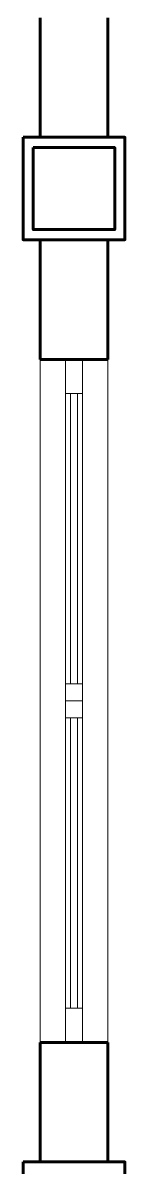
# Model space of a CAD drawing. Header units: metres. Extents: x 78 to 178, y -74 to 157.
# Drawn here: x 132.408 to 132.708, y 16.741 to 20.091 of the extents above; entities that cross this region are included whole.
import ezdxf

# ---------------------------------------------------------------- set-up
doc = ezdxf.new("R2010")
doc.units = ezdxf.units.M
for name, color, linetype, lineweight in [('envolvente', 164, 'Continuous', 60), ('Estructura', 1, 'Continuous', 60), ('ventanas', 132, 'Continuous', 9)]:
    doc.layers.add(name, color=color, linetype=linetype, lineweight=lineweight)

msp = doc.modelspace()

# ---------------------------------------------------------------- linework, layer by layer
at = {"layer": 'envolvente'}
for p, q in [((132.45784, 20.10601), (132.45784, 19.75601)), ((132.65784, 20.10601), (132.65784, 19.75601)), ((132.45784, 19.45601), (132.45784, 19.10601)), ((132.65784, 19.45601), (132.65784, 19.10601)), ((132.65784, 19.10601), (132.45784, 19.10601)), ((132.65784, 17.10601), (132.45784, 17.10601)), ((132.45784, 17.10601), (132.45784, 16.75601)), ((132.65784, 17.10601), (132.65784, 16.75601))]:
    msp.add_line(p, q, dxfattribs=at)
at = {"layer": 'envolvente', "lineweight": 9}
for p, q in [((132.45784, 19.10601), (132.45784, 17.10601)), ((132.65784, 19.10601), (132.65784, 17.10601))]:
    msp.add_line(p, q, dxfattribs=at)
at = {"layer": 'Estructura'}
for points in [[(132.40784, 19.75601), (132.40784, 19.45601), (132.70784, 19.45601), (132.70784, 19.75601)], [(132.43784, 19.72601), (132.43784, 19.48601), (132.67784, 19.48601), (132.67784, 19.72601)], [(132.40784, 16.75601), (132.40784, 16.45601), (132.70784, 16.45601), (132.70784, 16.75601)]]:
    msp.add_lwpolyline(points, close=True, dxfattribs=at)
at = {"layer": 'ventanas'}
for p, q in [((132.53284, 17.10601), (132.53284, 19.10601)), ((132.58284, 19.10601), (132.58284, 17.10601)), ((132.53284, 19.00601), (132.58284, 19.00601)), ((132.54784, 18.15601), (132.54784, 19.00601)), ((132.56784, 18.15601), (132.56784, 19.00601)), ((132.58284, 18.15601), (132.53284, 18.15601)), ((132.58284, 18.10601), (132.53284, 18.10601)), ((132.58284, 18.05601), (132.53284, 18.05601)), ((132.54784, 17.20601), (132.54784, 18.05601)), ((132.56784, 17.20601), (132.56784, 18.05601)), ((132.58284, 17.20601), (132.53284, 17.20601))]:
    msp.add_line(p, q, dxfattribs=at)

doc.saveas('drawing.dxf')
